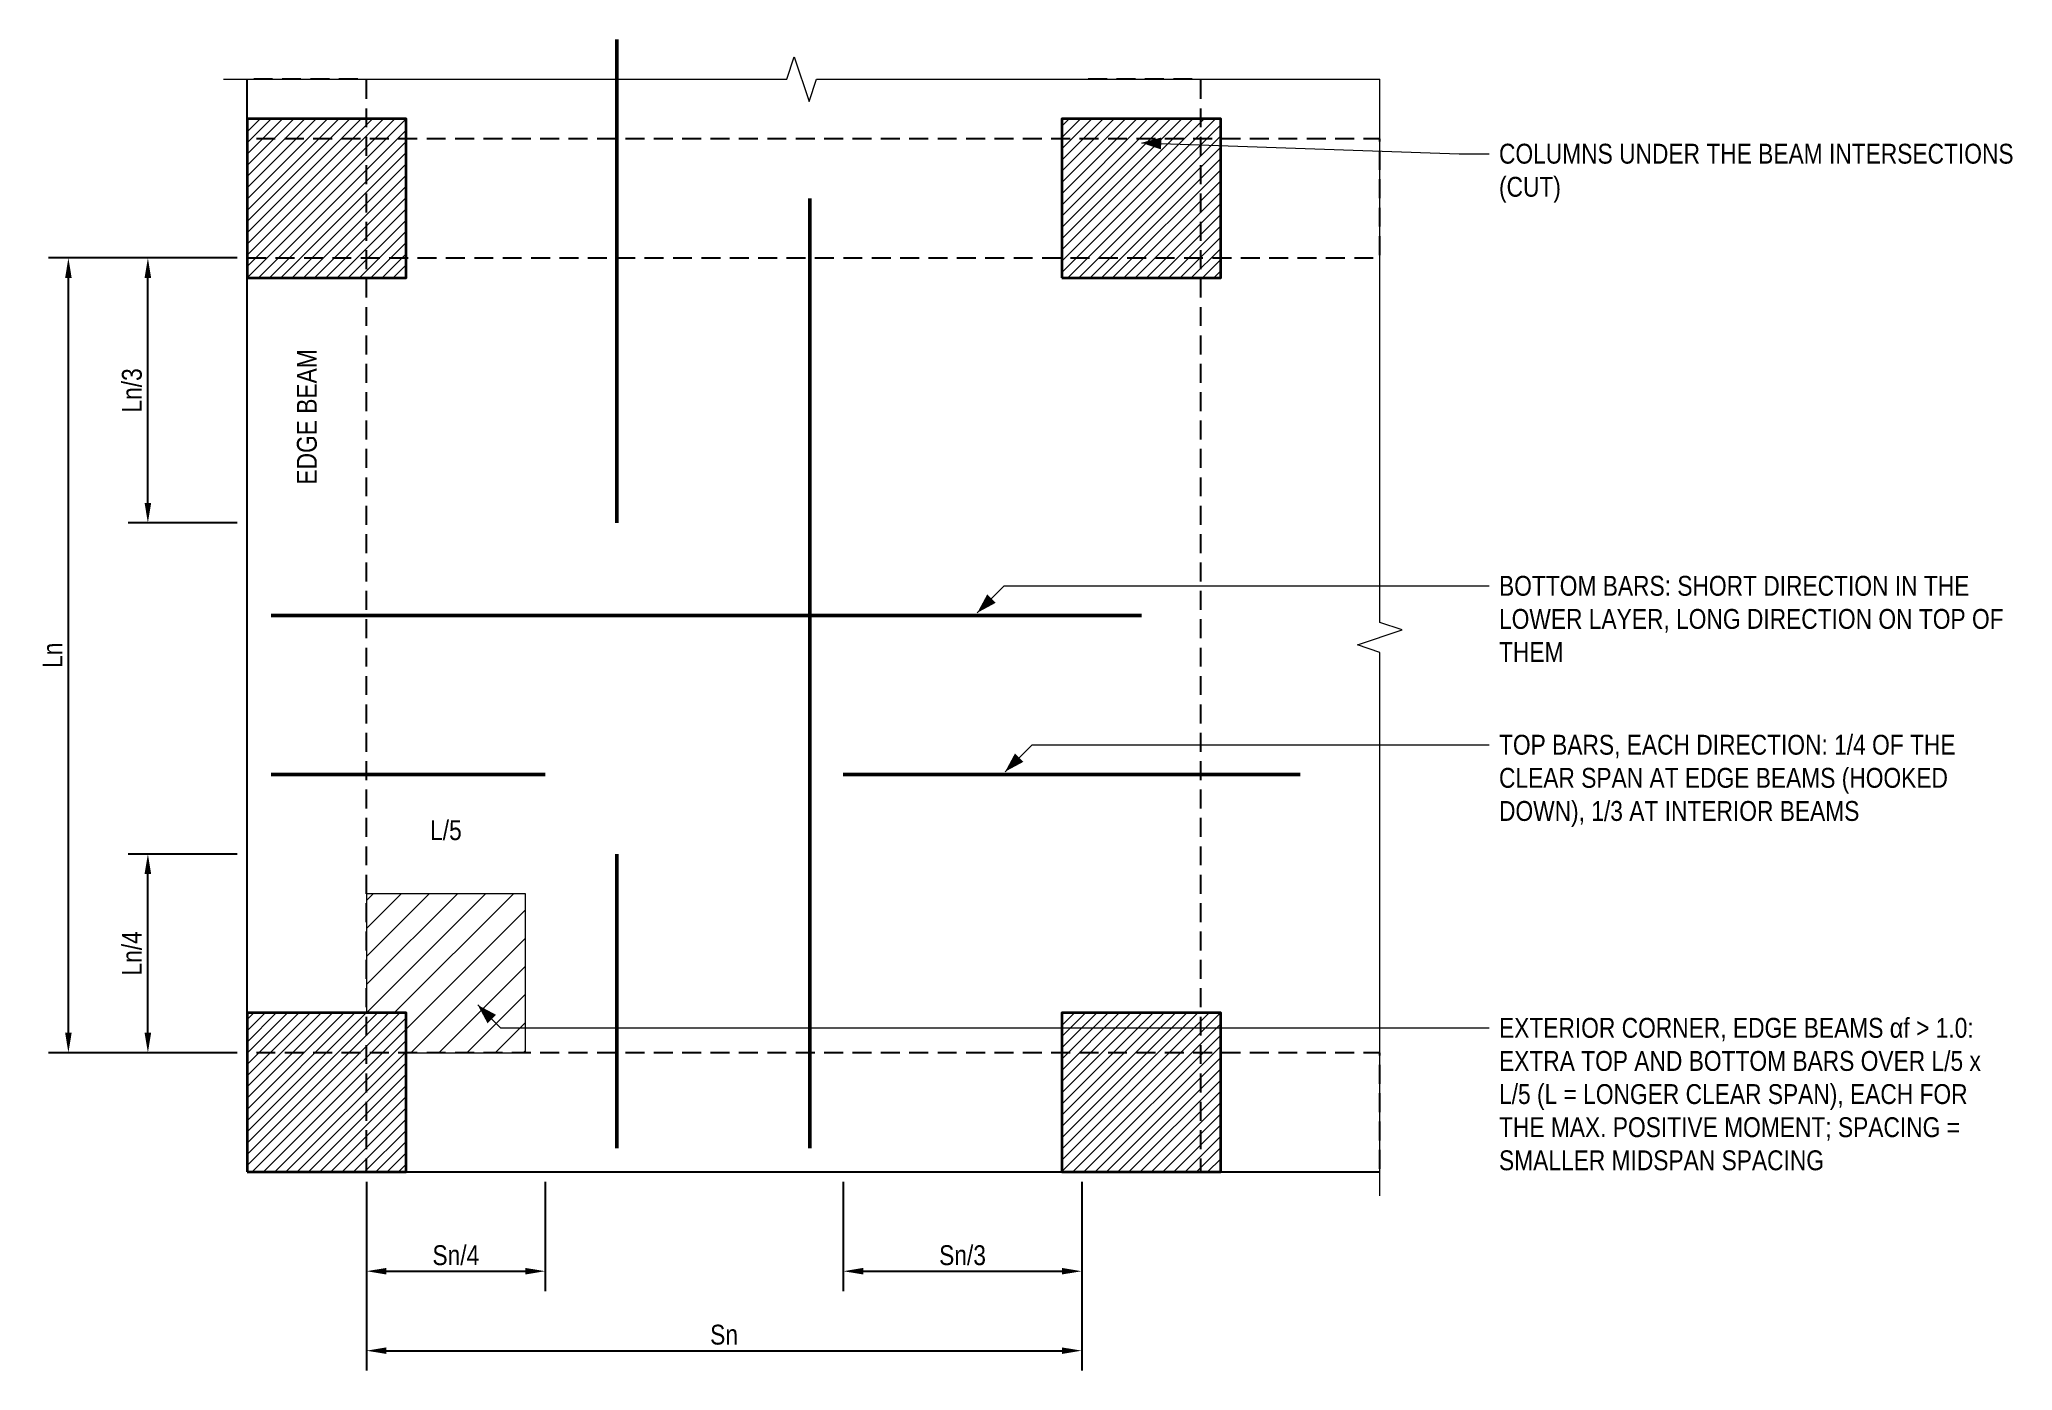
# Model space of a CAD drawing. Header units: millimetres. Extents: x -823 to 4142, y -10800 to -7450.
import ezdxf
from ezdxf.enums import TextEntityAlignment as Align

# ---------------------------------------------------------------- set-up
doc = ezdxf.new("R2010")
doc.units = ezdxf.units.MM
doc.header["$LTSCALE"] = 3.75
doc.linetypes.add('HIDDENX2', pattern=[19.05, 12.7, -6.35])
for name, color, linetype, lineweight in [('S-ANNO', 3, 'Continuous', 18), ('S-BREAK', 8, 'Continuous', 18), ('S-CONC', 4, 'Continuous', 35), ('S-CONC-HIDN', 252, 'HIDDENX2', 25), ('S-CONC-VIS', 5, 'Continuous', 25), ('S-DIMS', 2, 'Continuous', 18), ('S-HATCH', 9, 'Continuous', 13), ('S-REBR', 1, 'Continuous', 50), ('S-TEXT', 7, 'Continuous', 18)]:
    doc.layers.add(name, color=color, linetype=linetype, lineweight=lineweight)
doc.styles.add('AN', font='ARIALN_0.TTF')
doc.dimstyles.new('EIT-25', dxfattribs={"dimscale": 25, "dimtxt": 2, "dimasz": 2, "dimexe": 2, "dimexo": 1, "dimgap": 0.6, "dimtad": 1, "dimdec": 0, "dimtxsty": 'AN', "dimcen": 2.5, "dimclrd": 2, "dimclre": 8, "dimclrt": 7, "dimazin": 3, "dimtfac": 1, "dimtmove": 1, "dimatfit": 3, "dimlwd": -1, "dimlwe": -1, "dimarcsym": 0})

msp = doc.modelspace()

# ---------------------------------------------------------------- hatches: boundary and pattern name
at = {"layer": 'S-HATCH'}
h = msp.add_hatch(dxfattribs=at)
h.set_pattern_fill('ANSI31', color=256, scale=6.2992)
h.paths.add_polyline_path([(-300, -8050), (100, -8050), (100, -7650), (-300, -7650)])
h = msp.add_hatch(dxfattribs=at)
h.set_pattern_fill('ANSI31', color=256, scale=6.2992)
h.paths.add_polyline_path([(1750, -8050), (2150, -8050), (2150, -7650), (1750, -7650)])
h = msp.add_hatch(dxfattribs=at)
h.set_pattern_fill('ANSI31', color=256, scale=15.748)
h.paths.add_polyline_path([(100, -10000), (400, -10000), (400, -9600), (0, -9600), (0, -9900), (100, -9900)])
h = msp.add_hatch(dxfattribs=at)
h.set_pattern_fill('ANSI31', color=256, scale=6.29921)
h.paths.add_polyline_path([(-300, -10300), (100, -10300), (100, -9900), (-300, -9900)])
h = msp.add_hatch(dxfattribs=at)
h.set_pattern_fill('ANSI31', color=256, scale=6.29921)
h.paths.add_polyline_path([(1750, -10300), (2150, -10300), (2150, -9900), (1750, -9900)])

# ---------------------------------------------------------------- linework, layer by layer
at = {"layer": 'S-ANNO', "flags": 128}
for points in [[(1950, -7710), (2750, -7737.5), (2825, -7737.5)], [(1537.2, -8892.8), (1605, -8825), (2750, -8825), (2825, -8825)], [(1607.2, -9292.8), (1675, -9225), (2750, -9225), (2825, -9225)], [(280, -9880), (337.5, -9937.5), (2750, -9937.5), (2825, -9937.5)]]:
    msp.add_lwpolyline(points, dxfattribs=at)
msp.add_lwpolyline([(100, -10000), (400, -10000), (400, -9600), (0, -9600), (0, -9900), (100, -9900)], close=True, dxfattribs=at)
at = {"layer": 'S-ANNO'}
for points in [[(1950, -7710), (1999.5, -7726.7), (2000.5, -7696.7)], [(1537.2, -8892.8), (1583.2, -8868), (1562, -8846.8)], [(1607.2, -9292.8), (1653.2, -9268), (1632, -9246.8)], [(280, -9880), (304.7, -9926), (326, -9904.7)]]:
    msp.add_solid(points, dxfattribs=at)
at = {"layer": 'S-BREAK', "flags": 128}
for points in [[(-360, -7550), (1057.5, -7550), (1076.2, -7493.8), (1113.8, -7606.2), (1132.5, -7550), (2550, -7550)], [(2550, -10360), (2550, -8992.5), (2493.8, -8973.8), (2606.2, -8936.2), (2550, -8917.5), (2550, -7550)]]:
    msp.add_lwpolyline(points, dxfattribs=at)
at = {"layer": 'S-CONC', "flags": 128}
for points in [[(-300, -8050), (100, -8050), (100, -7650), (-300, -7650)], [(1750, -8050), (2150, -8050), (2150, -7650), (1750, -7650)], [(-300, -10300), (100, -10300), (100, -9900), (-300, -9900)], [(1750, -10300), (2150, -10300), (2150, -9900), (1750, -9900)]]:
    msp.add_lwpolyline(points, close=True, dxfattribs=at)
at = {"layer": 'S-CONC-HIDN', "flags": 128}
for points in [[(-300, -10300), (0, -10300), (0, -7550), (-300, -7550)], [(1800, -10300), (2100, -10300), (2100, -7550), (1800, -7550)], [(-300, -8000), (2550, -8000), (2550, -7700), (-300, -7700)], [(-300, -10300), (2550, -10300), (2550, -10000), (-300, -10000)]]:
    msp.add_lwpolyline(points, dxfattribs=at)
at = {"layer": 'S-CONC-VIS'}
for q in [(-300, -7550), (2550, -10300)]:
    msp.add_line((-300, -10300), q, dxfattribs=at)
at = {"layer": 'S-REBR', "flags": 128}
for points in [[(630, -8666.7), (630, -7450)], [(1116, -10240), (1116, -7850)], [(-240, -8900), (1950, -8900)], [(-240, -9300), (450, -9300)], [(1200, -9300), (2350, -9300)], [(630, -10240), (630, -9500)]]:
    msp.add_lwpolyline(points, dxfattribs=at)

# ---------------------------------------------------------------- texts
at = {"layer": 'S-TEXT', "style": 'AN'}
msp.add_text('EDGE BEAM', height=50, rotation=90, dxfattribs=at).set_placement((-150, -8400), align=Align.MIDDLE_CENTER)
msp.add_text('L/5', height=50, dxfattribs=at).set_placement((200, -9480), align=Align.BOTTOM_CENTER)
at = {"layer": 'S-TEXT', "char_height": 50, "attachment_point": 1, "style": 'AN'}
for s, insert, width in [('COLUMNS UNDER THE BEAM INTERSECTIONS\\P(CUT)', (2850, -7712.5), 1359.321), ('BOTTOM BARS: SHORT DIRECTION IN THE\\PLOWER LAYER, LONG DIRECTION ON TOP OF\\PTHEM', (2850, -8800), 1333.179), ('TOP BARS, EACH DIRECTION: 1/4 OF THE\\PCLEAR SPAN AT EDGE BEAMS (HOOKED\\PDOWN), 1/3 AT INTERIOR BEAMS', (2850, -9200), 1207.365), ('EXTERIOR CORNER, EDGE BEAMS αf > 1.0:\\PEXTRA TOP AND BOTTOM BARS OVER L/5 x\\PL/5 (L = LONGER CLEAR SPAN), EACH FOR\\PTHE MAX. POSITIVE MOMENT; SPACING =\\PSMALLER MIDSPAN SPACING', (2850, -9912.5), 1273.66)]:
    msp.add_mtext(s, dxfattribs=dict(at, insert=insert, width=width))

# ---------------------------------------------------------------- dimensions: what is measured, and where the dimension line sits
at = {"layer": 'S-DIMS'}
for base, p1, p2, text in [((-750, -10000), (-300, -10000), (-300, -8000), 'Ln'), ((-550, -8666.7), (-300, -8666.7), (-300, -8000), 'Ln/3'), ((-550, -10000), (-300, -10000), (-300, -9500), 'Ln/4')]:
    msp.add_linear_dim(base=base, p1=p1, p2=p2, angle=90, text=text, dimstyle='EIT-25', dxfattribs=at).render()
for base, p1, p2, text in [((0, -10550), (0, -10300), (450, -10300), 'Sn/4'), ((0, -10750), (0, -10300), (1800, -10300), 'Sn'), ((1200, -10550), (1200, -10300), (1800, -10300), 'Sn/3')]:
    msp.add_linear_dim(base=base, p1=p1, p2=p2, text=text, dimstyle='EIT-25', dxfattribs=at).render()

doc.saveas('drawing.dxf')
